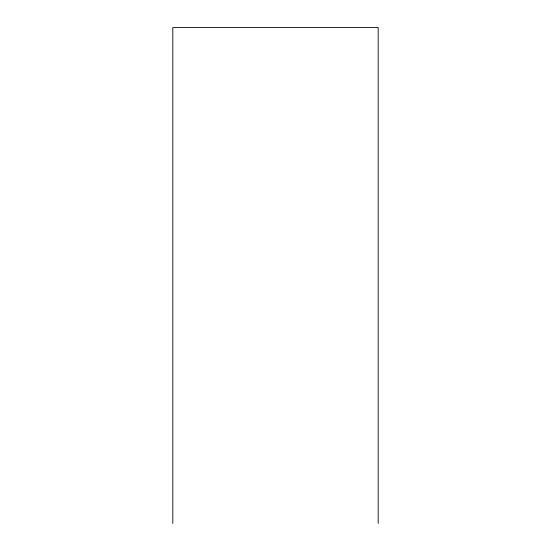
<?xml version="1.0" encoding="UTF-8"?>
<svg xmlns="http://www.w3.org/2000/svg" width="551" height="551" viewBox="0 0 551 551"><rect width="100%" height="100%" fill="white"/><g stroke="black" fill="none" stroke-linecap="round" stroke-linejoin="round"><path stroke-width="0.83" d="M378.186 523.45L378.186 27.55L172.814 27.55L172.814 523.45"/></g></svg>
